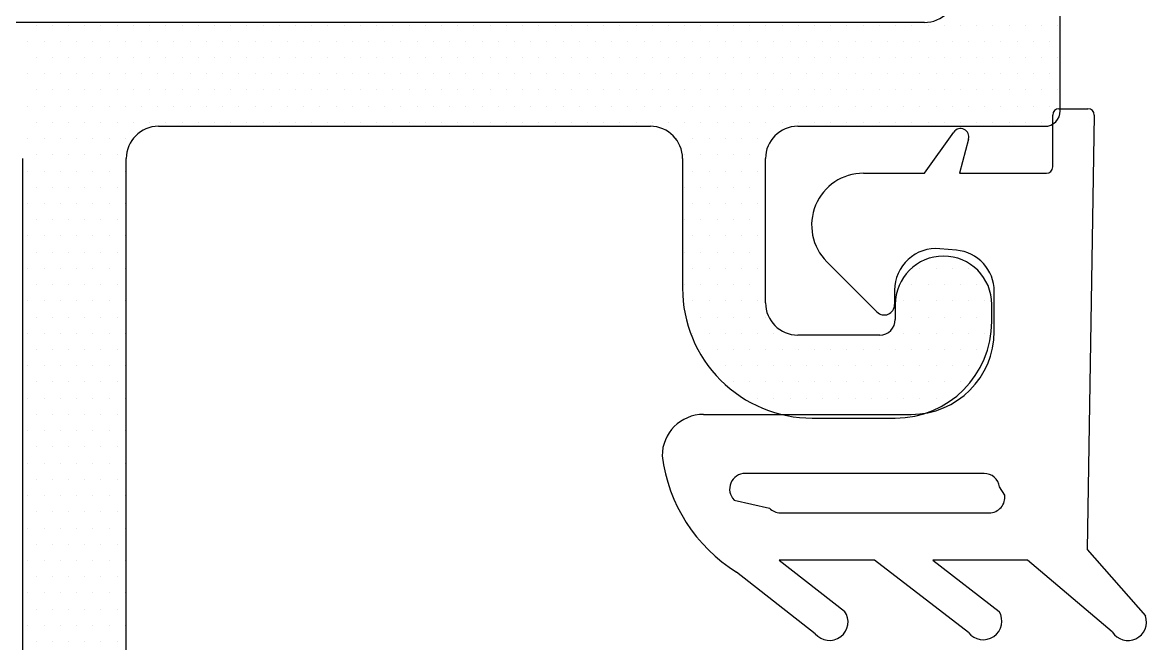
# Model space of a CAD drawing. Header units: inches. Extents: x 3.8 to 36.3, y 0.9 to 43.6.
# Drawn here: x 17.829 to 18.912, y 25.497 to 26.095 of the extents above; entities that cross this region are included whole.
import ezdxf

# ---------------------------------------------------------------- set-up
doc = ezdxf.new("R2010")
doc.units = ezdxf.units.IN
doc.header["$MEASUREMENT"] = 0
doc.layers.add('R-SWTS-DET1', color=1, linetype='Continuous')
doc.layers.add('R-SWTS-PAT1', color=5, linetype='Continuous')

msp = doc.modelspace()

# ---------------------------------------------------------------- linework, layer by layer
at = {"layer": 'R-SWTS-DET1', "lineweight": 30}
for p, q in [((18.82927, 26.0097), (18.82927, 28.2297)), ((18.69827, 26.0947), (16.96031, 26.0947)), ((17.96031, 25.9947), (18.43427, 25.9947)), ((18.57627, 25.9947), (18.81427, 25.9947)), ((17.82931, 25.9637), (17.82931, 24.9292)), ((17.92931, 25.21845), (17.92931, 25.9637)), ((18.46527, 25.9637), (18.46527, 25.8387)), ((18.54527, 25.8247), (18.54527, 25.9637)), ((18.67027, 25.8232), (18.67027, 25.8087)), ((18.76328, 25.8067), (18.76327, 25.8232)), ((18.65527, 25.7937), (18.57627, 25.7937)), ((18.59027, 25.7137), (18.67028, 25.7137))]:
    msp.add_line(p, q, dxfattribs=at)
at = {"layer": 'R-SWTS-DET1'}
for p, q in [((18.82195, 25.95555), (18.82195, 26.00555)), ((18.82795, 26.01155), (18.85595, 26.01155)), ((18.86195, 26.00555), (18.85504, 25.58708)), ((18.69851, 25.94955), (18.72665, 25.98918)), ((18.7409, 25.98248), (18.73208, 25.94955)), ((18.63966, 25.94955), (18.69851, 25.94955)), ((18.73208, 25.94955), (18.81595, 25.94955)), ((18.72913, 25.87544), (18.71313, 25.87684)), ((18.65257, 25.81593), (18.60431, 25.86419)), ((18.66964, 25.837), (18.66964, 25.823)), ((18.76564, 25.79725), (18.76564, 25.8356)), ((18.48564, 25.71725), (18.68564, 25.71725)), ((18.85504, 25.58708), (18.85504, 25.58708)), ((18.85504, 25.58708), (18.91138, 25.52317)), ((18.65026, 25.57702), (18.55845, 25.57702)), ((18.55845, 25.57702), (18.62149, 25.52779)), ((18.7408, 25.50734), (18.65026, 25.57702)), ((18.7976, 25.57702), (18.7065, 25.57702)), ((18.7065, 25.57702), (18.77035, 25.52755)), ((18.8793, 25.50775), (18.7976, 25.57702)), ((18.59301, 25.50608), (18.51741, 25.56533))]:
    msp.add_line(p, q, dxfattribs=at)
at = {"layer": 'R-SWTS-DET1', "lineweight": 25}
for p, q in [((18.75588, 25.6604), (18.52564, 25.6604)), ((18.77568, 25.63964), (18.77072, 25.64757)), ((18.51503, 25.63479), (18.54895, 25.62686)), ((18.55956, 25.62247), (18.76084, 25.62247))]:
    msp.add_line(p, q, dxfattribs=at)
at = {"layer": 'R-SWTS-DET1', "lineweight": 30}
for centre, radius, start, end in [((18.69827, 26.1257), 0.031, 270, 0), ((18.81427, 26.0097), 0.015, 270, 0), ((17.96031, 25.9637), 0.031, 90, 180), ((18.43427, 25.9637), 0.031, 0, 90), ((18.57627, 25.9637), 0.031, 90, 180), ((18.71677, 25.8232), 0.0465, 0, 180), ((18.59027, 25.8387), 0.125, 179.99999, 270), ((18.57627, 25.8247), 0.031, 180, 270), ((18.65527, 25.8087), 0.015, 270, 359.99806), ((18.67027, 25.8067), 0.093, 270.00006, 0)]:
    msp.add_arc(centre, radius, start, end, dxfattribs=at)
at = {"layer": 'R-SWTS-DET1'}
for centre, radius, start, end in [((18.82795, 26.00555), 0.006, 90, 180), ((18.85595, 26.00555), 0.006, 0, 90), ((18.73318, 25.98455), 0.008, 345, 144.62612), ((18.63966, 25.89955), 0.05, 90, 225), ((18.81595, 25.95555), 0.006, 270, 0), ((18.70964, 25.837), 0.04, 85, 180), ((18.72564, 25.8356), 0.04, 360, 85), ((18.65964, 25.823), 0.01, 225, 360), ((18.68564, 25.79725), 0.08, 270, 360), ((18.48564, 25.67725), 0.04, 90, 180), ((18.59888, 25.69654), 0.15445, 187.17693, 238.16455), ((18.6068, 25.51753), 0.01792, 219.73715, 34.91198), ((18.75504, 25.51823), 0.01792, 217.39772, 31.34331), ((18.89441, 25.51739), 0.01792, 212.543, 18.79118)]:
    msp.add_arc(centre, radius, start, end, dxfattribs=at)
at = {"layer": 'R-SWTS-DET1', "lineweight": 25}
for centre, start, end in [((18.52564, 25.6454), 90, 225), ((18.75588, 25.6454), 8.31643, 90), ((18.76084, 25.63747), 270, 8.31643), ((18.55956, 25.63747), 225, 270)]:
    msp.add_arc(centre, 0.015, start, end, dxfattribs=at)
at = {"layer": 'R-SWTS-PAT1'}
for p, q in [((17.84242, 26.09223), (17.84242, 26.09223)), ((17.85805, 26.09223), (17.85805, 26.09223)), ((17.87367, 26.09223), (17.87367, 26.09223)), ((17.8893, 26.09223), (17.8893, 26.09223)), ((17.90492, 26.09223), (17.90492, 26.09223)), ((17.92055, 26.09223), (17.92055, 26.09223)), ((17.93617, 26.09223), (17.93617, 26.09223)), ((17.9518, 26.09223), (17.9518, 26.09223)), ((17.96742, 26.09223), (17.96742, 26.09223)), ((17.98305, 26.09223), (17.98305, 26.09223)), ((17.99867, 26.09223), (17.99867, 26.09223)), ((18.0143, 26.09223), (18.0143, 26.09223)), ((18.02992, 26.09223), (18.02992, 26.09223)), ((18.04555, 26.09223), (18.04555, 26.09223)), ((18.06117, 26.09223), (18.06117, 26.09223)), ((18.0768, 26.09223), (18.0768, 26.09223)), ((18.09242, 26.09223), (18.09242, 26.09223)), ((18.10805, 26.09223), (18.10805, 26.09223)), ((18.12367, 26.09223), (18.12367, 26.09223)), ((18.1393, 26.09223), (18.1393, 26.09223)), ((18.15492, 26.09223), (18.15492, 26.09223)), ((18.17055, 26.09223), (18.17055, 26.09223)), ((18.18617, 26.09223), (18.18617, 26.09223)), ((18.2018, 26.09223), (18.2018, 26.09223)), ((18.21742, 26.09223), (18.21742, 26.09223)), ((18.23305, 26.09223), (18.23305, 26.09223)), ((18.24867, 26.09223), (18.24867, 26.09223)), ((18.2643, 26.09223), (18.2643, 26.09223)), ((18.27992, 26.09223), (18.27992, 26.09223)), ((18.29555, 26.09223), (18.29555, 26.09223)), ((18.31117, 26.09223), (18.31117, 26.09223)), ((18.3268, 26.09223), (18.3268, 26.09223)), ((18.34242, 26.09223), (18.34242, 26.09223)), ((18.35805, 26.09223), (18.35805, 26.09223)), ((18.37367, 26.09223), (18.37367, 26.09223)), ((18.3893, 26.09223), (18.3893, 26.09223)), ((18.40492, 26.09223), (18.40492, 26.09223)), ((18.42055, 26.09223), (18.42055, 26.09223)), ((18.43617, 26.09223), (18.43617, 26.09223)), ((18.4518, 26.09223), (18.4518, 26.09223)), ((18.46742, 26.09223), (18.46742, 26.09223)), ((18.48305, 26.09223), (18.48305, 26.09223)), ((18.49867, 26.09223), (18.49867, 26.09223)), ((18.5143, 26.09223), (18.5143, 26.09223)), ((18.52992, 26.09223), (18.52992, 26.09223)), ((18.54555, 26.09223), (18.54555, 26.09223)), ((18.56117, 26.09223), (18.56117, 26.09223)), ((18.5768, 26.09223), (18.5768, 26.09223)), ((18.59242, 26.09223), (18.59242, 26.09223)), ((18.60805, 26.09223), (18.60805, 26.09223)), ((18.62367, 26.09223), (18.62367, 26.09223)), ((18.6393, 26.09223), (18.6393, 26.09223)), ((18.65492, 26.09223), (18.65492, 26.09223)), ((18.67055, 26.09223), (18.67055, 26.09223)), ((18.68617, 26.09223), (18.68617, 26.09223)), ((18.7018, 26.09223), (18.7018, 26.09223)), ((18.71742, 26.09223), (18.71742, 26.09223)), ((18.73305, 26.09223), (18.73305, 26.09223)), ((18.74867, 26.09223), (18.74867, 26.09223)), ((18.7643, 26.09223), (18.7643, 26.09223)), ((18.77992, 26.09223), (18.77992, 26.09223)), ((18.79555, 26.09223), (18.79555, 26.09223)), ((18.81117, 26.09223), (18.81117, 26.09223)), ((18.8268, 26.09223), (18.8268, 26.09223)), ((17.83461, 26.07661), (17.83461, 26.07661)), ((17.85023, 26.07661), (17.85023, 26.07661)), ((17.86586, 26.07661), (17.86586, 26.07661)), ((17.88148, 26.07661), (17.88148, 26.07661)), ((17.89711, 26.07661), (17.89711, 26.07661)), ((17.91273, 26.07661), (17.91273, 26.07661)), ((17.92836, 26.07661), (17.92836, 26.07661)), ((17.94398, 26.07661), (17.94398, 26.07661)), ((17.95961, 26.07661), (17.95961, 26.07661)), ((17.97523, 26.07661), (17.97523, 26.07661)), ((17.99086, 26.07661), (17.99086, 26.07661)), ((18.00648, 26.07661), (18.00648, 26.07661)), ((18.02211, 26.07661), (18.02211, 26.07661)), ((18.03773, 26.07661), (18.03773, 26.07661)), ((18.05336, 26.07661), (18.05336, 26.07661)), ((18.06898, 26.07661), (18.06898, 26.07661)), ((18.08461, 26.07661), (18.08461, 26.07661)), ((18.10023, 26.07661), (18.10023, 26.07661)), ((18.11586, 26.07661), (18.11586, 26.07661)), ((18.13148, 26.07661), (18.13148, 26.07661)), ((18.14711, 26.07661), (18.14711, 26.07661)), ((18.16273, 26.07661), (18.16273, 26.07661)), ((18.17836, 26.07661), (18.17836, 26.07661)), ((18.19398, 26.07661), (18.19398, 26.07661)), ((18.20961, 26.07661), (18.20961, 26.07661)), ((18.22523, 26.07661), (18.22523, 26.07661)), ((18.24086, 26.07661), (18.24086, 26.07661)), ((18.25648, 26.07661), (18.25648, 26.07661)), ((18.27211, 26.07661), (18.27211, 26.07661)), ((18.28773, 26.07661), (18.28773, 26.07661)), ((18.30336, 26.07661), (18.30336, 26.07661)), ((18.31898, 26.07661), (18.31898, 26.07661)), ((18.33461, 26.07661), (18.33461, 26.07661)), ((18.35023, 26.07661), (18.35023, 26.07661)), ((18.36586, 26.07661), (18.36586, 26.07661)), ((18.38148, 26.07661), (18.38148, 26.07661)), ((18.39711, 26.07661), (18.39711, 26.07661)), ((18.41273, 26.07661), (18.41273, 26.07661)), ((18.42836, 26.07661), (18.42836, 26.07661)), ((18.44398, 26.07661), (18.44398, 26.07661)), ((18.45961, 26.07661), (18.45961, 26.07661)), ((18.47523, 26.07661), (18.47523, 26.07661)), ((18.49086, 26.07661), (18.49086, 26.07661)), ((18.50648, 26.07661), (18.50648, 26.07661)), ((18.52211, 26.07661), (18.52211, 26.07661)), ((18.53773, 26.07661), (18.53773, 26.07661)), ((18.55336, 26.07661), (18.55336, 26.07661)), ((18.56898, 26.07661), (18.56898, 26.07661)), ((18.58461, 26.07661), (18.58461, 26.07661)), ((18.60023, 26.07661), (18.60023, 26.07661)), ((18.61586, 26.07661), (18.61586, 26.07661)), ((18.63148, 26.07661), (18.63148, 26.07661)), ((18.64711, 26.07661), (18.64711, 26.07661)), ((18.66273, 26.07661), (18.66273, 26.07661)), ((18.67836, 26.07661), (18.67836, 26.07661)), ((18.69398, 26.07661), (18.69398, 26.07661)), ((18.70961, 26.07661), (18.70961, 26.07661)), ((18.72523, 26.07661), (18.72523, 26.07661)), ((18.74086, 26.07661), (18.74086, 26.07661)), ((18.75648, 26.07661), (18.75648, 26.07661)), ((18.77211, 26.07661), (18.77211, 26.07661)), ((18.78773, 26.07661), (18.78773, 26.07661)), ((18.80336, 26.07661), (18.80336, 26.07661)), ((18.81898, 26.07661), (18.81898, 26.07661)), ((17.84242, 26.06098), (17.84242, 26.06098)), ((17.85805, 26.06098), (17.85805, 26.06098)), ((17.87367, 26.06098), (17.87367, 26.06098)), ((17.8893, 26.06098), (17.8893, 26.06098)), ((17.90492, 26.06098), (17.90492, 26.06098)), ((17.92055, 26.06098), (17.92055, 26.06098)), ((17.93617, 26.06098), (17.93617, 26.06098)), ((17.9518, 26.06098), (17.9518, 26.06098)), ((17.96742, 26.06098), (17.96742, 26.06098)), ((17.98305, 26.06098), (17.98305, 26.06098)), ((17.99867, 26.06098), (17.99867, 26.06098)), ((18.0143, 26.06098), (18.0143, 26.06098)), ((18.02992, 26.06098), (18.02992, 26.06098)), ((18.04555, 26.06098), (18.04555, 26.06098)), ((18.06117, 26.06098), (18.06117, 26.06098)), ((18.0768, 26.06098), (18.0768, 26.06098)), ((18.09242, 26.06098), (18.09242, 26.06098)), ((18.10805, 26.06098), (18.10805, 26.06098)), ((18.12367, 26.06098), (18.12367, 26.06098)), ((18.1393, 26.06098), (18.1393, 26.06098)), ((18.15492, 26.06098), (18.15492, 26.06098)), ((18.17055, 26.06098), (18.17055, 26.06098)), ((18.18617, 26.06098), (18.18617, 26.06098)), ((18.2018, 26.06098), (18.2018, 26.06098)), ((18.21742, 26.06098), (18.21742, 26.06098)), ((18.23305, 26.06098), (18.23305, 26.06098)), ((18.24867, 26.06098), (18.24867, 26.06098)), ((18.2643, 26.06098), (18.2643, 26.06098)), ((18.27992, 26.06098), (18.27992, 26.06098)), ((18.29555, 26.06098), (18.29555, 26.06098)), ((18.31117, 26.06098), (18.31117, 26.06098)), ((18.3268, 26.06098), (18.3268, 26.06098)), ((18.34242, 26.06098), (18.34242, 26.06098)), ((18.35805, 26.06098), (18.35805, 26.06098)), ((18.37367, 26.06098), (18.37367, 26.06098)), ((18.3893, 26.06098), (18.3893, 26.06098)), ((18.40492, 26.06098), (18.40492, 26.06098)), ((18.42055, 26.06098), (18.42055, 26.06098)), ((18.43617, 26.06098), (18.43617, 26.06098)), ((18.4518, 26.06098), (18.4518, 26.06098)), ((18.46742, 26.06098), (18.46742, 26.06098)), ((18.48305, 26.06098), (18.48305, 26.06098)), ((18.49867, 26.06098), (18.49867, 26.06098)), ((18.5143, 26.06098), (18.5143, 26.06098)), ((18.52992, 26.06098), (18.52992, 26.06098)), ((18.54555, 26.06098), (18.54555, 26.06098)), ((18.56117, 26.06098), (18.56117, 26.06098)), ((18.5768, 26.06098), (18.5768, 26.06098)), ((18.59242, 26.06098), (18.59242, 26.06098)), ((18.60805, 26.06098), (18.60805, 26.06098)), ((18.62367, 26.06098), (18.62367, 26.06098)), ((18.6393, 26.06098), (18.6393, 26.06098)), ((18.65492, 26.06098), (18.65492, 26.06098)), ((18.67055, 26.06098), (18.67055, 26.06098)), ((18.68617, 26.06098), (18.68617, 26.06098)), ((18.7018, 26.06098), (18.7018, 26.06098)), ((18.71742, 26.06098), (18.71742, 26.06098)), ((18.73305, 26.06098), (18.73305, 26.06098)), ((18.74867, 26.06098), (18.74867, 26.06098)), ((18.7643, 26.06098), (18.7643, 26.06098)), ((18.77992, 26.06098), (18.77992, 26.06098)), ((18.79555, 26.06098), (18.79555, 26.06098)), ((18.81117, 26.06098), (18.81117, 26.06098)), ((18.8268, 26.06098), (18.8268, 26.06098)), ((17.83461, 26.04536), (17.83461, 26.04536)), ((17.85023, 26.04536), (17.85023, 26.04536)), ((17.86586, 26.04536), (17.86586, 26.04536)), ((17.88148, 26.04536), (17.88148, 26.04536)), ((17.89711, 26.04536), (17.89711, 26.04536)), ((17.91273, 26.04536), (17.91273, 26.04536)), ((17.92836, 26.04536), (17.92836, 26.04536)), ((17.94398, 26.04536), (17.94398, 26.04536)), ((17.95961, 26.04536), (17.95961, 26.04536)), ((17.97523, 26.04536), (17.97523, 26.04536)), ((17.99086, 26.04536), (17.99086, 26.04536)), ((18.00648, 26.04536), (18.00648, 26.04536)), ((18.02211, 26.04536), (18.02211, 26.04536)), ((18.03773, 26.04536), (18.03773, 26.04536)), ((18.05336, 26.04536), (18.05336, 26.04536)), ((18.06898, 26.04536), (18.06898, 26.04536)), ((18.08461, 26.04536), (18.08461, 26.04536)), ((18.10023, 26.04536), (18.10023, 26.04536)), ((18.11586, 26.04536), (18.11586, 26.04536)), ((18.13148, 26.04536), (18.13148, 26.04536)), ((18.14711, 26.04536), (18.14711, 26.04536)), ((18.16273, 26.04536), (18.16273, 26.04536)), ((18.17836, 26.04536), (18.17836, 26.04536)), ((18.19398, 26.04536), (18.19398, 26.04536)), ((18.20961, 26.04536), (18.20961, 26.04536)), ((18.22523, 26.04536), (18.22523, 26.04536)), ((18.24086, 26.04536), (18.24086, 26.04536)), ((18.25648, 26.04536), (18.25648, 26.04536)), ((18.27211, 26.04536), (18.27211, 26.04536)), ((18.28773, 26.04536), (18.28773, 26.04536)), ((18.30336, 26.04536), (18.30336, 26.04536)), ((18.31898, 26.04536), (18.31898, 26.04536)), ((18.33461, 26.04536), (18.33461, 26.04536)), ((18.35023, 26.04536), (18.35023, 26.04536)), ((18.36586, 26.04536), (18.36586, 26.04536)), ((18.38148, 26.04536), (18.38148, 26.04536)), ((18.39711, 26.04536), (18.39711, 26.04536)), ((18.41273, 26.04536), (18.41273, 26.04536)), ((18.42836, 26.04536), (18.42836, 26.04536)), ((18.44398, 26.04536), (18.44398, 26.04536)), ((18.45961, 26.04536), (18.45961, 26.04536)), ((18.47523, 26.04536), (18.47523, 26.04536)), ((18.49086, 26.04536), (18.49086, 26.04536)), ((18.50648, 26.04536), (18.50648, 26.04536)), ((18.52211, 26.04536), (18.52211, 26.04536)), ((18.53773, 26.04536), (18.53773, 26.04536)), ((18.55336, 26.04536), (18.55336, 26.04536)), ((18.56898, 26.04536), (18.56898, 26.04536)), ((18.58461, 26.04536), (18.58461, 26.04536)), ((18.60023, 26.04536), (18.60023, 26.04536)), ((18.61586, 26.04536), (18.61586, 26.04536)), ((18.63148, 26.04536), (18.63148, 26.04536)), ((18.64711, 26.04536), (18.64711, 26.04536)), ((18.66273, 26.04536), (18.66273, 26.04536)), ((18.67836, 26.04536), (18.67836, 26.04536)), ((18.69398, 26.04536), (18.69398, 26.04536)), ((18.70961, 26.04536), (18.70961, 26.04536)), ((18.72523, 26.04536), (18.72523, 26.04536)), ((18.74086, 26.04536), (18.74086, 26.04536)), ((18.75648, 26.04536), (18.75648, 26.04536)), ((18.77211, 26.04536), (18.77211, 26.04536)), ((18.78773, 26.04536), (18.78773, 26.04536)), ((18.80336, 26.04536), (18.80336, 26.04536)), ((18.81898, 26.04536), (18.81898, 26.04536)), ((17.84242, 26.02973), (17.84242, 26.02973)), ((17.85805, 26.02973), (17.85805, 26.02973)), ((17.87367, 26.02973), (17.87367, 26.02973)), ((17.8893, 26.02973), (17.8893, 26.02973)), ((17.90492, 26.02973), (17.90492, 26.02973)), ((17.92055, 26.02973), (17.92055, 26.02973)), ((17.93617, 26.02973), (17.93617, 26.02973)), ((17.9518, 26.02973), (17.9518, 26.02973)), ((17.96742, 26.02973), (17.96742, 26.02973)), ((17.98305, 26.02973), (17.98305, 26.02973)), ((17.99867, 26.02973), (17.99867, 26.02973)), ((18.0143, 26.02973), (18.0143, 26.02973)), ((18.02992, 26.02973), (18.02992, 26.02973)), ((18.04555, 26.02973), (18.04555, 26.02973)), ((18.06117, 26.02973), (18.06117, 26.02973)), ((18.0768, 26.02973), (18.0768, 26.02973)), ((18.09242, 26.02973), (18.09242, 26.02973)), ((18.10805, 26.02973), (18.10805, 26.02973)), ((18.12367, 26.02973), (18.12367, 26.02973)), ((18.1393, 26.02973), (18.1393, 26.02973)), ((18.15492, 26.02973), (18.15492, 26.02973)), ((18.17055, 26.02973), (18.17055, 26.02973)), ((18.18617, 26.02973), (18.18617, 26.02973)), ((18.2018, 26.02973), (18.2018, 26.02973)), ((18.21742, 26.02973), (18.21742, 26.02973)), ((18.23305, 26.02973), (18.23305, 26.02973)), ((18.24867, 26.02973), (18.24867, 26.02973)), ((18.2643, 26.02973), (18.2643, 26.02973)), ((18.27992, 26.02973), (18.27992, 26.02973)), ((18.29555, 26.02973), (18.29555, 26.02973)), ((18.31117, 26.02973), (18.31117, 26.02973)), ((18.3268, 26.02973), (18.3268, 26.02973)), ((18.34242, 26.02973), (18.34242, 26.02973)), ((18.35805, 26.02973), (18.35805, 26.02973)), ((18.37367, 26.02973), (18.37367, 26.02973)), ((18.3893, 26.02973), (18.3893, 26.02973)), ((18.40492, 26.02973), (18.40492, 26.02973)), ((18.42055, 26.02973), (18.42055, 26.02973)), ((18.43617, 26.02973), (18.43617, 26.02973)), ((18.4518, 26.02973), (18.4518, 26.02973)), ((18.46742, 26.02973), (18.46742, 26.02973)), ((18.48305, 26.02973), (18.48305, 26.02973)), ((18.49867, 26.02973), (18.49867, 26.02973)), ((18.5143, 26.02973), (18.5143, 26.02973)), ((18.52992, 26.02973), (18.52992, 26.02973)), ((18.54555, 26.02973), (18.54555, 26.02973)), ((18.56117, 26.02973), (18.56117, 26.02973)), ((18.5768, 26.02973), (18.5768, 26.02973)), ((18.59242, 26.02973), (18.59242, 26.02973)), ((18.60805, 26.02973), (18.60805, 26.02973)), ((18.62367, 26.02973), (18.62367, 26.02973)), ((18.6393, 26.02973), (18.6393, 26.02973)), ((18.65492, 26.02973), (18.65492, 26.02973)), ((18.67055, 26.02973), (18.67055, 26.02973)), ((18.68617, 26.02973), (18.68617, 26.02973)), ((18.7018, 26.02973), (18.7018, 26.02973)), ((18.71742, 26.02973), (18.71742, 26.02973)), ((18.73305, 26.02973), (18.73305, 26.02973)), ((18.74867, 26.02973), (18.74867, 26.02973)), ((18.7643, 26.02973), (18.7643, 26.02973)), ((18.77992, 26.02973), (18.77992, 26.02973)), ((18.79555, 26.02973), (18.79555, 26.02973)), ((18.81117, 26.02973), (18.81117, 26.02973)), ((18.8268, 26.02973), (18.8268, 26.02973)), ((17.83461, 26.01411), (17.83461, 26.01411)), ((17.85023, 26.01411), (17.85023, 26.01411)), ((17.86586, 26.01411), (17.86586, 26.01411)), ((17.88148, 26.01411), (17.88148, 26.01411)), ((17.89711, 26.01411), (17.89711, 26.01411)), ((17.91273, 26.01411), (17.91273, 26.01411)), ((17.92836, 26.01411), (17.92836, 26.01411)), ((17.94398, 26.01411), (17.94398, 26.01411)), ((17.95961, 26.01411), (17.95961, 26.01411)), ((17.97523, 26.01411), (17.97523, 26.01411)), ((17.99086, 26.01411), (17.99086, 26.01411)), ((18.00648, 26.01411), (18.00648, 26.01411)), ((18.02211, 26.01411), (18.02211, 26.01411)), ((18.03773, 26.01411), (18.03773, 26.01411)), ((18.05336, 26.01411), (18.05336, 26.01411)), ((18.06898, 26.01411), (18.06898, 26.01411)), ((18.08461, 26.01411), (18.08461, 26.01411)), ((18.10023, 26.01411), (18.10023, 26.01411)), ((18.11586, 26.01411), (18.11586, 26.01411)), ((18.13148, 26.01411), (18.13148, 26.01411)), ((18.14711, 26.01411), (18.14711, 26.01411)), ((18.16273, 26.01411), (18.16273, 26.01411)), ((18.17836, 26.01411), (18.17836, 26.01411)), ((18.19398, 26.01411), (18.19398, 26.01411)), ((18.20961, 26.01411), (18.20961, 26.01411)), ((18.22523, 26.01411), (18.22523, 26.01411)), ((18.24086, 26.01411), (18.24086, 26.01411)), ((18.25648, 26.01411), (18.25648, 26.01411)), ((18.27211, 26.01411), (18.27211, 26.01411)), ((18.28773, 26.01411), (18.28773, 26.01411)), ((18.30336, 26.01411), (18.30336, 26.01411)), ((18.31898, 26.01411), (18.31898, 26.01411)), ((18.33461, 26.01411), (18.33461, 26.01411)), ((18.35023, 26.01411), (18.35023, 26.01411)), ((18.36586, 26.01411), (18.36586, 26.01411)), ((18.38148, 26.01411), (18.38148, 26.01411)), ((18.39711, 26.01411), (18.39711, 26.01411)), ((18.41273, 26.01411), (18.41273, 26.01411)), ((18.42836, 26.01411), (18.42836, 26.01411)), ((18.44398, 26.01411), (18.44398, 26.01411)), ((18.45961, 26.01411), (18.45961, 26.01411)), ((18.47523, 26.01411), (18.47523, 26.01411)), ((18.49086, 26.01411), (18.49086, 26.01411)), ((18.50648, 26.01411), (18.50648, 26.01411)), ((18.52211, 26.01411), (18.52211, 26.01411)), ((18.53773, 26.01411), (18.53773, 26.01411)), ((18.55336, 26.01411), (18.55336, 26.01411)), ((18.56898, 26.01411), (18.56898, 26.01411)), ((18.58461, 26.01411), (18.58461, 26.01411)), ((18.60023, 26.01411), (18.60023, 26.01411)), ((18.61586, 26.01411), (18.61586, 26.01411)), ((18.63148, 26.01411), (18.63148, 26.01411)), ((18.64711, 26.01411), (18.64711, 26.01411)), ((18.66273, 26.01411), (18.66273, 26.01411)), ((18.67836, 26.01411), (18.67836, 26.01411)), ((18.69398, 26.01411), (18.69398, 26.01411)), ((18.70961, 26.01411), (18.70961, 26.01411)), ((18.72523, 26.01411), (18.72523, 26.01411)), ((18.74086, 26.01411), (18.74086, 26.01411)), ((18.75648, 26.01411), (18.75648, 26.01411)), ((18.77211, 26.01411), (18.77211, 26.01411)), ((18.78773, 26.01411), (18.78773, 26.01411)), ((18.80336, 26.01411), (18.80336, 26.01411)), ((18.81898, 26.01411), (18.81898, 26.01411)), ((17.84242, 25.99848), (17.84242, 25.99848)), ((17.85805, 25.99848), (17.85805, 25.99848)), ((17.87367, 25.99848), (17.87367, 25.99848)), ((17.8893, 25.99848), (17.8893, 25.99848)), ((17.90492, 25.99848), (17.90492, 25.99848)), ((17.92055, 25.99848), (17.92055, 25.99848)), ((17.93617, 25.99848), (17.93617, 25.99848)), ((17.9518, 25.99848), (17.9518, 25.99848)), ((17.96742, 25.99848), (17.96742, 25.99848)), ((17.98305, 25.99848), (17.98305, 25.99848)), ((17.99867, 25.99848), (17.99867, 25.99848)), ((18.0143, 25.99848), (18.0143, 25.99848)), ((18.02992, 25.99848), (18.02992, 25.99848)), ((18.04555, 25.99848), (18.04555, 25.99848)), ((18.06117, 25.99848), (18.06117, 25.99848)), ((18.0768, 25.99848), (18.0768, 25.99848)), ((18.09242, 25.99848), (18.09242, 25.99848)), ((18.10805, 25.99848), (18.10805, 25.99848)), ((18.12367, 25.99848), (18.12367, 25.99848)), ((18.1393, 25.99848), (18.1393, 25.99848)), ((18.15492, 25.99848), (18.15492, 25.99848)), ((18.17055, 25.99848), (18.17055, 25.99848)), ((18.18617, 25.99848), (18.18617, 25.99848)), ((18.2018, 25.99848), (18.2018, 25.99848)), ((18.21742, 25.99848), (18.21742, 25.99848)), ((18.23305, 25.99848), (18.23305, 25.99848)), ((18.24867, 25.99848), (18.24867, 25.99848)), ((18.2643, 25.99848), (18.2643, 25.99848)), ((18.27992, 25.99848), (18.27992, 25.99848)), ((18.29555, 25.99848), (18.29555, 25.99848)), ((18.31117, 25.99848), (18.31117, 25.99848)), ((18.3268, 25.99848), (18.3268, 25.99848)), ((18.34242, 25.99848), (18.34242, 25.99848)), ((18.35805, 25.99848), (18.35805, 25.99848)), ((18.37367, 25.99848), (18.37367, 25.99848)), ((18.3893, 25.99848), (18.3893, 25.99848)), ((18.40492, 25.99848), (18.40492, 25.99848)), ((18.42055, 25.99848), (18.42055, 25.99848)), ((18.43617, 25.99848), (18.43617, 25.99848)), ((18.4518, 25.99848), (18.4518, 25.99848)), ((18.46742, 25.99848), (18.46742, 25.99848)), ((18.48305, 25.99848), (18.48305, 25.99848)), ((18.49867, 25.99848), (18.49867, 25.99848)), ((18.5143, 25.99848), (18.5143, 25.99848)), ((18.52992, 25.99848), (18.52992, 25.99848)), ((18.54555, 25.99848), (18.54555, 25.99848)), ((18.56117, 25.99848), (18.56117, 25.99848)), ((18.5768, 25.99848), (18.5768, 25.99848)), ((18.59242, 25.99848), (18.59242, 25.99848)), ((18.60805, 25.99848), (18.60805, 25.99848)), ((18.62367, 25.99848), (18.62367, 25.99848)), ((18.6393, 25.99848), (18.6393, 25.99848)), ((18.65492, 25.99848), (18.65492, 25.99848)), ((18.67055, 25.99848), (18.67055, 25.99848)), ((18.68617, 25.99848), (18.68617, 25.99848)), ((18.7018, 25.99848), (18.7018, 25.99848)), ((18.71742, 25.99848), (18.71742, 25.99848)), ((18.73305, 25.99848), (18.73305, 25.99848)), ((18.74867, 25.99848), (18.74867, 25.99848)), ((18.7643, 25.99848), (18.7643, 25.99848)), ((18.77992, 25.99848), (18.77992, 25.99848)), ((18.79555, 25.99848), (18.79555, 25.99848)), ((18.81117, 25.99848), (18.81117, 25.99848)), ((17.83461, 25.98286), (17.83461, 25.98286)), ((17.85023, 25.98286), (17.85023, 25.98286)), ((17.86586, 25.98286), (17.86586, 25.98286)), ((17.88148, 25.98286), (17.88148, 25.98286)), ((17.89711, 25.98286), (17.89711, 25.98286)), ((17.91273, 25.98286), (17.91273, 25.98286)), ((17.92836, 25.98286), (17.92836, 25.98286)), ((18.45961, 25.98286), (18.45961, 25.98286)), ((18.47523, 25.98286), (18.47523, 25.98286)), ((18.49086, 25.98286), (18.49086, 25.98286)), ((18.50648, 25.98286), (18.50648, 25.98286)), ((18.52211, 25.98286), (18.52211, 25.98286)), ((18.53773, 25.98286), (18.53773, 25.98286)), ((17.84242, 25.96723), (17.84242, 25.96723)), ((17.85805, 25.96723), (17.85805, 25.96723)), ((17.87367, 25.96723), (17.87367, 25.96723)), ((17.8893, 25.96723), (17.8893, 25.96723)), ((17.90492, 25.96723), (17.90492, 25.96723)), ((17.92055, 25.96723), (17.92055, 25.96723)), ((18.46742, 25.96723), (18.46742, 25.96723)), ((18.48305, 25.96723), (18.48305, 25.96723)), ((18.49867, 25.96723), (18.49867, 25.96723)), ((18.5143, 25.96723), (18.5143, 25.96723)), ((18.52992, 25.96723), (18.52992, 25.96723)), ((17.83461, 25.95161), (17.83461, 25.95161)), ((17.85023, 25.95161), (17.85023, 25.95161)), ((17.86586, 25.95161), (17.86586, 25.95161)), ((17.88148, 25.95161), (17.88148, 25.95161)), ((17.89711, 25.95161), (17.89711, 25.95161)), ((17.91273, 25.95161), (17.91273, 25.95161)), ((17.92836, 25.95161), (17.92836, 25.95161)), ((18.47523, 25.95161), (18.47523, 25.95161)), ((18.49086, 25.95161), (18.49086, 25.95161)), ((18.50648, 25.95161), (18.50648, 25.95161)), ((18.52211, 25.95161), (18.52211, 25.95161)), ((18.53773, 25.95161), (18.53773, 25.95161)), ((17.84242, 25.93598), (17.84242, 25.93598)), ((17.85805, 25.93598), (17.85805, 25.93598)), ((17.87367, 25.93598), (17.87367, 25.93598)), ((17.8893, 25.93598), (17.8893, 25.93598)), ((17.90492, 25.93598), (17.90492, 25.93598)), ((17.92055, 25.93598), (17.92055, 25.93598)), ((18.46742, 25.93598), (18.46742, 25.93598)), ((18.48305, 25.93598), (18.48305, 25.93598)), ((18.49867, 25.93598), (18.49867, 25.93598)), ((18.5143, 25.93598), (18.5143, 25.93598)), ((18.52992, 25.93598), (18.52992, 25.93598)), ((17.83461, 25.92036), (17.83461, 25.92036)), ((17.85023, 25.92036), (17.85023, 25.92036)), ((17.86586, 25.92036), (17.86586, 25.92036)), ((17.88148, 25.92036), (17.88148, 25.92036)), ((17.89711, 25.92036), (17.89711, 25.92036)), ((17.91273, 25.92036), (17.91273, 25.92036)), ((17.92836, 25.92036), (17.92836, 25.92036)), ((18.47523, 25.92036), (18.47523, 25.92036)), ((18.49086, 25.92036), (18.49086, 25.92036)), ((18.50648, 25.92036), (18.50648, 25.92036)), ((18.52211, 25.92036), (18.52211, 25.92036)), ((18.53773, 25.92036), (18.53773, 25.92036)), ((17.84242, 25.90473), (17.84242, 25.90473)), ((17.85805, 25.90473), (17.85805, 25.90473)), ((17.87367, 25.90473), (17.87367, 25.90473)), ((17.8893, 25.90473), (17.8893, 25.90473)), ((17.90492, 25.90473), (17.90492, 25.90473)), ((17.92055, 25.90473), (17.92055, 25.90473)), ((18.46742, 25.90473), (18.46742, 25.90473)), ((18.48305, 25.90473), (18.48305, 25.90473)), ((18.49867, 25.90473), (18.49867, 25.90473)), ((18.5143, 25.90473), (18.5143, 25.90473)), ((18.52992, 25.90473), (18.52992, 25.90473)), ((17.83461, 25.88911), (17.83461, 25.88911)), ((17.85023, 25.88911), (17.85023, 25.88911)), ((17.86586, 25.88911), (17.86586, 25.88911)), ((17.88148, 25.88911), (17.88148, 25.88911)), ((17.89711, 25.88911), (17.89711, 25.88911)), ((17.91273, 25.88911), (17.91273, 25.88911)), ((17.92836, 25.88911), (17.92836, 25.88911)), ((18.47523, 25.88911), (18.47523, 25.88911)), ((18.49086, 25.88911), (18.49086, 25.88911)), ((18.50648, 25.88911), (18.50648, 25.88911)), ((18.52211, 25.88911), (18.52211, 25.88911)), ((18.53773, 25.88911), (18.53773, 25.88911)), ((17.84242, 25.87348), (17.84242, 25.87348)), ((17.85805, 25.87348), (17.85805, 25.87348)), ((17.87367, 25.87348), (17.87367, 25.87348)), ((17.8893, 25.87348), (17.8893, 25.87348)), ((17.90492, 25.87348), (17.90492, 25.87348)), ((17.92055, 25.87348), (17.92055, 25.87348)), ((18.46742, 25.87348), (18.46742, 25.87348)), ((18.48305, 25.87348), (18.48305, 25.87348)), ((18.49867, 25.87348), (18.49867, 25.87348)), ((18.5143, 25.87348), (18.5143, 25.87348)), ((18.52992, 25.87348), (18.52992, 25.87348)), ((17.83461, 25.85786), (17.83461, 25.85786)), ((17.85023, 25.85786), (17.85023, 25.85786)), ((17.86586, 25.85786), (17.86586, 25.85786)), ((17.88148, 25.85786), (17.88148, 25.85786)), ((17.89711, 25.85786), (17.89711, 25.85786)), ((17.91273, 25.85786), (17.91273, 25.85786)), ((17.92836, 25.85786), (17.92836, 25.85786)), ((18.47523, 25.85786), (18.47523, 25.85786)), ((18.49086, 25.85786), (18.49086, 25.85786)), ((18.50648, 25.85786), (18.50648, 25.85786)), ((18.52211, 25.85786), (18.52211, 25.85786)), ((18.53773, 25.85786), (18.53773, 25.85786)), ((18.69398, 25.85786), (18.69398, 25.85786)), ((18.70961, 25.85786), (18.70961, 25.85786)), ((18.72523, 25.85786), (18.72523, 25.85786)), ((18.74086, 25.85786), (18.74086, 25.85786)), ((17.84242, 25.84223), (17.84242, 25.84223)), ((17.85805, 25.84223), (17.85805, 25.84223)), ((17.87367, 25.84223), (17.87367, 25.84223)), ((17.8893, 25.84223), (17.8893, 25.84223)), ((17.90492, 25.84223), (17.90492, 25.84223)), ((17.92055, 25.84223), (17.92055, 25.84223)), ((18.46742, 25.84223), (18.46742, 25.84223)), ((18.48305, 25.84223), (18.48305, 25.84223)), ((18.49867, 25.84223), (18.49867, 25.84223)), ((18.5143, 25.84223), (18.5143, 25.84223)), ((18.52992, 25.84223), (18.52992, 25.84223)), ((18.68617, 25.84223), (18.68617, 25.84223)), ((18.7018, 25.84223), (18.7018, 25.84223)), ((18.71742, 25.84223), (18.71742, 25.84223)), ((18.73305, 25.84223), (18.73305, 25.84223)), ((18.74867, 25.84223), (18.74867, 25.84223)), ((17.83461, 25.82661), (17.83461, 25.82661)), ((17.85023, 25.82661), (17.85023, 25.82661)), ((17.86586, 25.82661), (17.86586, 25.82661)), ((17.88148, 25.82661), (17.88148, 25.82661)), ((17.89711, 25.82661), (17.89711, 25.82661)), ((17.91273, 25.82661), (17.91273, 25.82661)), ((17.92836, 25.82661), (17.92836, 25.82661)), ((18.47523, 25.82661), (18.47523, 25.82661)), ((18.49086, 25.82661), (18.49086, 25.82661)), ((18.50648, 25.82661), (18.50648, 25.82661)), ((18.52211, 25.82661), (18.52211, 25.82661)), ((18.53773, 25.82661), (18.53773, 25.82661)), ((18.67836, 25.82661), (18.67836, 25.82661)), ((18.69398, 25.82661), (18.69398, 25.82661)), ((18.70961, 25.82661), (18.70961, 25.82661)), ((18.72523, 25.82661), (18.72523, 25.82661)), ((18.74086, 25.82661), (18.74086, 25.82661)), ((18.75648, 25.82661), (18.75648, 25.82661)), ((17.84242, 25.81098), (17.84242, 25.81098)), ((17.85805, 25.81098), (17.85805, 25.81098)), ((17.87367, 25.81098), (17.87367, 25.81098)), ((17.8893, 25.81098), (17.8893, 25.81098)), ((17.90492, 25.81098), (17.90492, 25.81098)), ((17.92055, 25.81098), (17.92055, 25.81098)), ((18.48305, 25.81098), (18.48305, 25.81098)), ((18.49867, 25.81098), (18.49867, 25.81098)), ((18.5143, 25.81098), (18.5143, 25.81098)), ((18.52992, 25.81098), (18.52992, 25.81098)), ((18.54555, 25.81098), (18.54555, 25.81098)), ((18.67055, 25.81098), (18.67055, 25.81098)), ((18.68617, 25.81098), (18.68617, 25.81098)), ((18.7018, 25.81098), (18.7018, 25.81098)), ((18.71742, 25.81098), (18.71742, 25.81098)), ((18.73305, 25.81098), (18.73305, 25.81098)), ((18.74867, 25.81098), (18.74867, 25.81098)), ((17.83461, 25.79536), (17.83461, 25.79536)), ((17.85023, 25.79536), (17.85023, 25.79536)), ((17.86586, 25.79536), (17.86586, 25.79536)), ((17.88148, 25.79536), (17.88148, 25.79536)), ((17.89711, 25.79536), (17.89711, 25.79536)), ((17.91273, 25.79536), (17.91273, 25.79536)), ((17.92836, 25.79536), (17.92836, 25.79536)), ((18.47523, 25.79536), (18.47523, 25.79536)), ((18.49086, 25.79536), (18.49086, 25.79536)), ((18.50648, 25.79536), (18.50648, 25.79536)), ((18.52211, 25.79536), (18.52211, 25.79536)), ((18.53773, 25.79536), (18.53773, 25.79536)), ((18.55336, 25.79536), (18.55336, 25.79536)), ((18.66273, 25.79536), (18.66273, 25.79536)), ((18.67836, 25.79536), (18.67836, 25.79536)), ((18.69398, 25.79536), (18.69398, 25.79536)), ((18.70961, 25.79536), (18.70961, 25.79536)), ((18.72523, 25.79536), (18.72523, 25.79536)), ((18.74086, 25.79536), (18.74086, 25.79536)), ((18.75648, 25.79536), (18.75648, 25.79536)), ((17.84242, 25.77973), (17.84242, 25.77973)), ((17.85805, 25.77973), (17.85805, 25.77973)), ((17.87367, 25.77973), (17.87367, 25.77973)), ((17.8893, 25.77973), (17.8893, 25.77973)), ((17.90492, 25.77973), (17.90492, 25.77973)), ((17.92055, 25.77973), (17.92055, 25.77973)), ((18.48305, 25.77973), (18.48305, 25.77973)), ((18.49867, 25.77973), (18.49867, 25.77973)), ((18.5143, 25.77973), (18.5143, 25.77973)), ((18.52992, 25.77973), (18.52992, 25.77973)), ((18.54555, 25.77973), (18.54555, 25.77973)), ((18.56117, 25.77973), (18.56117, 25.77973)), ((18.5768, 25.77973), (18.5768, 25.77973)), ((18.59242, 25.77973), (18.59242, 25.77973)), ((18.60805, 25.77973), (18.60805, 25.77973)), ((18.62367, 25.77973), (18.62367, 25.77973)), ((18.6393, 25.77973), (18.6393, 25.77973)), ((18.65492, 25.77973), (18.65492, 25.77973)), ((18.67055, 25.77973), (18.67055, 25.77973)), ((18.68617, 25.77973), (18.68617, 25.77973)), ((18.7018, 25.77973), (18.7018, 25.77973)), ((18.71742, 25.77973), (18.71742, 25.77973)), ((18.73305, 25.77973), (18.73305, 25.77973)), ((18.74867, 25.77973), (18.74867, 25.77973)), ((17.83461, 25.76411), (17.83461, 25.76411)), ((17.85023, 25.76411), (17.85023, 25.76411)), ((17.86586, 25.76411), (17.86586, 25.76411)), ((17.88148, 25.76411), (17.88148, 25.76411)), ((17.89711, 25.76411), (17.89711, 25.76411)), ((17.91273, 25.76411), (17.91273, 25.76411)), ((17.92836, 25.76411), (17.92836, 25.76411)), ((18.49086, 25.76411), (18.49086, 25.76411)), ((18.50648, 25.76411), (18.50648, 25.76411)), ((18.52211, 25.76411), (18.52211, 25.76411)), ((18.53773, 25.76411), (18.53773, 25.76411)), ((18.55336, 25.76411), (18.55336, 25.76411)), ((18.56898, 25.76411), (18.56898, 25.76411)), ((18.58461, 25.76411), (18.58461, 25.76411)), ((18.60023, 25.76411), (18.60023, 25.76411)), ((18.61586, 25.76411), (18.61586, 25.76411)), ((18.63148, 25.76411), (18.63148, 25.76411)), ((18.64711, 25.76411), (18.64711, 25.76411)), ((18.66273, 25.76411), (18.66273, 25.76411)), ((18.67836, 25.76411), (18.67836, 25.76411)), ((18.69398, 25.76411), (18.69398, 25.76411)), ((18.70961, 25.76411), (18.70961, 25.76411)), ((18.72523, 25.76411), (18.72523, 25.76411)), ((18.74086, 25.76411), (18.74086, 25.76411)), ((17.84242, 25.74848), (17.84242, 25.74848)), ((17.85805, 25.74848), (17.85805, 25.74848)), ((17.87367, 25.74848), (17.87367, 25.74848)), ((17.8893, 25.74848), (17.8893, 25.74848)), ((17.90492, 25.74848), (17.90492, 25.74848)), ((17.92055, 25.74848), (17.92055, 25.74848)), ((18.5143, 25.74848), (18.5143, 25.74848)), ((18.52992, 25.74848), (18.52992, 25.74848)), ((18.54555, 25.74848), (18.54555, 25.74848)), ((18.56117, 25.74848), (18.56117, 25.74848)), ((18.5768, 25.74848), (18.5768, 25.74848)), ((18.59242, 25.74848), (18.59242, 25.74848)), ((18.60805, 25.74848), (18.60805, 25.74848)), ((18.62367, 25.74848), (18.62367, 25.74848)), ((18.6393, 25.74848), (18.6393, 25.74848)), ((18.65492, 25.74848), (18.65492, 25.74848)), ((18.67055, 25.74848), (18.67055, 25.74848)), ((18.68617, 25.74848), (18.68617, 25.74848)), ((18.7018, 25.74848), (18.7018, 25.74848)), ((18.71742, 25.74848), (18.71742, 25.74848)), ((18.73305, 25.74848), (18.73305, 25.74848)), ((17.83461, 25.73286), (17.83461, 25.73286)), ((17.85023, 25.73286), (17.85023, 25.73286)), ((17.86586, 25.73286), (17.86586, 25.73286)), ((17.88148, 25.73286), (17.88148, 25.73286)), ((17.89711, 25.73286), (17.89711, 25.73286)), ((17.91273, 25.73286), (17.91273, 25.73286)), ((17.92836, 25.73286), (17.92836, 25.73286)), ((18.53773, 25.73286), (18.53773, 25.73286)), ((18.55336, 25.73286), (18.55336, 25.73286)), ((18.56898, 25.73286), (18.56898, 25.73286)), ((18.58461, 25.73286), (18.58461, 25.73286)), ((18.60023, 25.73286), (18.60023, 25.73286)), ((18.61586, 25.73286), (18.61586, 25.73286)), ((18.63148, 25.73286), (18.63148, 25.73286)), ((18.64711, 25.73286), (18.64711, 25.73286)), ((18.66273, 25.73286), (18.66273, 25.73286)), ((18.67836, 25.73286), (18.67836, 25.73286)), ((18.69398, 25.73286), (18.69398, 25.73286)), ((18.70961, 25.73286), (18.70961, 25.73286)), ((18.72523, 25.73286), (18.72523, 25.73286)), ((17.84242, 25.71723), (17.84242, 25.71723)), ((17.85805, 25.71723), (17.85805, 25.71723)), ((17.87367, 25.71723), (17.87367, 25.71723)), ((17.8893, 25.71723), (17.8893, 25.71723)), ((17.90492, 25.71723), (17.90492, 25.71723)), ((17.92055, 25.71723), (17.92055, 25.71723)), ((18.56117, 25.71723), (18.56117, 25.71723)), ((18.5768, 25.71723), (18.5768, 25.71723)), ((18.59242, 25.71723), (18.59242, 25.71723)), ((18.60805, 25.71723), (18.60805, 25.71723)), ((18.62367, 25.71723), (18.62367, 25.71723)), ((18.6393, 25.71723), (18.6393, 25.71723)), ((18.65492, 25.71723), (18.65492, 25.71723)), ((18.67055, 25.71723), (18.67055, 25.71723)), ((18.68617, 25.71723), (18.68617, 25.71723)), ((17.83461, 25.70161), (17.83461, 25.70161)), ((17.85023, 25.70161), (17.85023, 25.70161)), ((17.86586, 25.70161), (17.86586, 25.70161)), ((17.88148, 25.70161), (17.88148, 25.70161)), ((17.89711, 25.70161), (17.89711, 25.70161)), ((17.91273, 25.70161), (17.91273, 25.70161)), ((17.92836, 25.70161), (17.92836, 25.70161)), ((17.84242, 25.68598), (17.84242, 25.68598)), ((17.85805, 25.68598), (17.85805, 25.68598)), ((17.87367, 25.68598), (17.87367, 25.68598)), ((17.8893, 25.68598), (17.8893, 25.68598)), ((17.90492, 25.68598), (17.90492, 25.68598)), ((17.92055, 25.68598), (17.92055, 25.68598)), ((17.83461, 25.67036), (17.83461, 25.67036)), ((17.85023, 25.67036), (17.85023, 25.67036)), ((17.86586, 25.67036), (17.86586, 25.67036)), ((17.88148, 25.67036), (17.88148, 25.67036)), ((17.89711, 25.67036), (17.89711, 25.67036)), ((17.91273, 25.67036), (17.91273, 25.67036)), ((17.92836, 25.67036), (17.92836, 25.67036)), ((17.84242, 25.65473), (17.84242, 25.65473)), ((17.85805, 25.65473), (17.85805, 25.65473)), ((17.87367, 25.65473), (17.87367, 25.65473)), ((17.8893, 25.65473), (17.8893, 25.65473)), ((17.90492, 25.65473), (17.90492, 25.65473)), ((17.92055, 25.65473), (17.92055, 25.65473)), ((17.83461, 25.63911), (17.83461, 25.63911)), ((17.85023, 25.63911), (17.85023, 25.63911)), ((17.86586, 25.63911), (17.86586, 25.63911)), ((17.88148, 25.63911), (17.88148, 25.63911)), ((17.89711, 25.63911), (17.89711, 25.63911)), ((17.91273, 25.63911), (17.91273, 25.63911)), ((17.92836, 25.63911), (17.92836, 25.63911)), ((17.84242, 25.62348), (17.84242, 25.62348)), ((17.85805, 25.62348), (17.85805, 25.62348)), ((17.87367, 25.62348), (17.87367, 25.62348)), ((17.8893, 25.62348), (17.8893, 25.62348)), ((17.90492, 25.62348), (17.90492, 25.62348)), ((17.92055, 25.62348), (17.92055, 25.62348)), ((17.83461, 25.60786), (17.83461, 25.60786)), ((17.85023, 25.60786), (17.85023, 25.60786)), ((17.86586, 25.60786), (17.86586, 25.60786)), ((17.88148, 25.60786), (17.88148, 25.60786)), ((17.89711, 25.60786), (17.89711, 25.60786)), ((17.91273, 25.60786), (17.91273, 25.60786)), ((17.92836, 25.60786), (17.92836, 25.60786)), ((17.84242, 25.59223), (17.84242, 25.59223)), ((17.85805, 25.59223), (17.85805, 25.59223)), ((17.87367, 25.59223), (17.87367, 25.59223)), ((17.8893, 25.59223), (17.8893, 25.59223)), ((17.90492, 25.59223), (17.90492, 25.59223)), ((17.92055, 25.59223), (17.92055, 25.59223)), ((17.83461, 25.57661), (17.83461, 25.57661)), ((17.85023, 25.57661), (17.85023, 25.57661)), ((17.86586, 25.57661), (17.86586, 25.57661)), ((17.88148, 25.57661), (17.88148, 25.57661)), ((17.89711, 25.57661), (17.89711, 25.57661)), ((17.91273, 25.57661), (17.91273, 25.57661)), ((17.92836, 25.57661), (17.92836, 25.57661)), ((17.84242, 25.56098), (17.84242, 25.56098)), ((17.85805, 25.56098), (17.85805, 25.56098)), ((17.87367, 25.56098), (17.87367, 25.56098)), ((17.8893, 25.56098), (17.8893, 25.56098)), ((17.90492, 25.56098), (17.90492, 25.56098)), ((17.92055, 25.56098), (17.92055, 25.56098)), ((17.83461, 25.54536), (17.83461, 25.54536)), ((17.85023, 25.54536), (17.85023, 25.54536)), ((17.86586, 25.54536), (17.86586, 25.54536)), ((17.88148, 25.54536), (17.88148, 25.54536)), ((17.89711, 25.54536), (17.89711, 25.54536)), ((17.91273, 25.54536), (17.91273, 25.54536)), ((17.92836, 25.54536), (17.92836, 25.54536)), ((17.84242, 25.52973), (17.84242, 25.52973)), ((17.85805, 25.52973), (17.85805, 25.52973)), ((17.87367, 25.52973), (17.87367, 25.52973)), ((17.8893, 25.52973), (17.8893, 25.52973)), ((17.90492, 25.52973), (17.90492, 25.52973)), ((17.92055, 25.52973), (17.92055, 25.52973)), ((17.83461, 25.51411), (17.83461, 25.51411)), ((17.85023, 25.51411), (17.85023, 25.51411)), ((17.86586, 25.51411), (17.86586, 25.51411)), ((17.88148, 25.51411), (17.88148, 25.51411)), ((17.89711, 25.51411), (17.89711, 25.51411)), ((17.91273, 25.51411), (17.91273, 25.51411)), ((17.92836, 25.51411), (17.92836, 25.51411)), ((17.84242, 25.49848), (17.84242, 25.49848)), ((17.85805, 25.49848), (17.85805, 25.49848)), ((17.87367, 25.49848), (17.87367, 25.49848)), ((17.8893, 25.49848), (17.8893, 25.49848)), ((17.90492, 25.49848), (17.90492, 25.49848)), ((17.92055, 25.49848), (17.92055, 25.49848))]:
    msp.add_line(p, q, dxfattribs=at)

doc.saveas('drawing.dxf')
